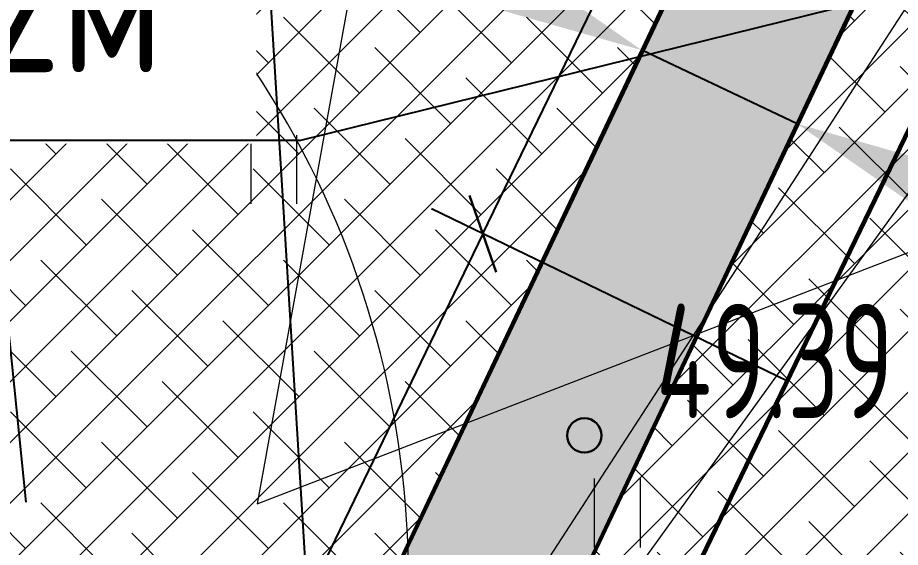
# Model space of a CAD drawing. Extents: x 1098675 to 1099684, y 381052 to 381453.
# Drawn here: x 1099239.76 to 1099247.47, y 381297 to 381301.63 of the extents above; entities that cross this region are included whole.
import ezdxf

# ---------------------------------------------------------------- set-up
doc = ezdxf.new("R2010")
doc.units = 0
doc.header["$MEASUREMENT"] = 0
doc.header["$PDMODE"] = 34
doc.header["$PDSIZE"] = -1
doc.layers.get('0').update_dxf_attribs({"linetype": 'CONTINUOUS', "lineweight": 0})
doc.layers.get('Defpoints').update_dxf_attribs({"color": 252, "linetype": 'CONTINUOUS'})
for name, color, linetype, lineweight in [('ГП', 7, 'CONTINUOUS', 20), ('ГП-ВП вар.1', 7, 'CONTINUOUS', 0), ('ГП-площади', 252, 'CONTINUOUS', 0), ('ГП_БЛАГОУСТРОЙСТВО_озеленение', 73, 'CONTINUOUS', 5), ('ГП_ТЕКСТ_размеры', 7, 'CONTINUOUS', 5), ('линии построений', 252, 'CONTINUOUS', 0), ('Разбивочный Благоустройство', 7, 'CONTINUOUS', 20), ('Съемка', 253, 'CONTINUOUS', 20)]:
    doc.layers.add(name, color=color, linetype=linetype, lineweight=lineweight)
doc.layers.add('невидимые', color=7, linetype='CONTINUOUS')
doc.styles.add('GOST 2.304', font='GOST2304A.ttf', dxfattribs={"height": 1.25})
doc.styles.add('TOPO_D431', font='GOST2304A.ttf')
doc.styles.add('ГОСТ', font='GOST2304A.ttf', dxfattribs={"height": 2.5})
doc.styles.add('ГОСТ 2.304', font='GOST2304A.ttf')
doc.dimstyles.new('ISO-25', dxfattribs={"dimtxt": 1.5, "dimasz": 1.5, "dimexe": 1.25, "dimexo": 0, "dimtad": 1, "dimtxsty": 'TOPO_D431', "dimcen": 2.5, "dimazin": 0, "dimtfac": 1, "dimtmove": 0, "dimatfit": 3, "dimfxl": 1, "dimarcsym": 0})
pattern_1 = [(45, (0, 0), (-0.2651650429449554, 0.2651650429449554), []), (135, (0, 0), (-0.795495128834866, 0.2651650429449554), [0.9375, -0.5625])]

# ---------------------------------------------------------------- blocks, each defined once
blk = doc.blocks.new('*D126')
at = {"layer": 'Defpoints', "color": 0, "linetype": 'Continuous', "lineweight": 60, "transparency": 16777216}
for p in [(1099245.21184309, 381301.3425374371), (1099242.866776671, 381296.3935142199), (1099244.222299466, 381295.7512074762)]:
    blk.add_point(p, dxfattribs=at)
at = {"layer": 'Разбивочный Благоустройство', "color": 0, "linetype": 'Continuous', "lineweight": -2, "transparency": 16777216}
for p, q in [((1099243.856320295, 381301.9848441806), (1099239.305567418, 381304.1411924708)), ((1099242.866776671, 381296.3935142199), (1099245.747098709, 381302.4721397661)), ((1099244.222299466, 381295.7512074762), (1099247.102621504, 381301.8298330226)), ((1099246.567365885, 381300.7002306936), (1099245.21184309, 381301.3425374371)), ((1099247.922888679, 381300.05792395), (1099249.278411474, 381299.4156172065))]:
    blk.add_line(p, q, dxfattribs=at)
at = {"layer": 'Разбивочный Благоустройство', "color": 0, "linetype": 'Continuous', "lineweight": 60, "transparency": 16777216}
for points in [[(1099243.963371419, 381302.2107646464), (1099243.749269171, 381301.7589237148), (1099245.21184309, 381301.3425374371)], [(1099248.029939803, 381300.2838444158), (1099247.815837556, 381299.8320034842), (1099246.567365885, 381300.7002306936)]]:
    blk.add_solid(points, dxfattribs=at)
at = {"layer": 'Разбивочный Благоустройство', "color": 0, "linetype": 'Continuous', "transparency": 16777216, "insert": (1099241.282240426, 381304.851283344), "char_height": 1.5, "attachment_point": 5, "rotation": 334.64633321388425, "style": 'TOPO_D431'}
blk.add_mtext('1,5', dxfattribs=at)
blk = doc.blocks.new('*D132')
at = {"layer": 'Defpoints', "color": 0, "linetype": 'Continuous', "lineweight": 60, "transparency": 16777216}
for p in [(1099238.617684573, 381309.3320851515), (1099239.834668233, 381297.3939550311)]:
    blk.add_point(p, dxfattribs=at)
at = {"layer": 'ГП_ТЕКСТ_размеры', "color": 0, "linetype": 'Continuous', "lineweight": -2, "transparency": 16777216}
for p, q in [((1099237.946578397, 381315.9153722685), (1099238.465561615, 381310.8243514166)), ((1099239.834668233, 381297.3939550311), (1099238.617684573, 381309.3320851515))]:
    blk.add_line(p, q, dxfattribs=at)
at = {"layer": 'ГП_ТЕКСТ_размеры', "color": 0, "linetype": 'Continuous', "lineweight": 60, "transparency": 16777216}
blk.add_solid([(1099238.71427266, 381310.8497052428), (1099238.216850571, 381310.7989975903), (1099238.617684573, 381309.3320851515)], dxfattribs=at)
at = {"layer": 'ГП_ТЕКСТ_размеры', "color": 0, "linetype": 'Continuous', "transparency": 16777216, "insert": (1099239.498452604, 381314.2554953878), "char_height": 1.5, "attachment_point": 5, "rotation": 275.82067585537834, "style": 'TOPO_D431'}
blk.add_mtext('R12', dxfattribs=at)
blk = doc.blocks.new('*D142')
at = {"layer": 'Defpoints', "color": 0, "linetype": 'Continuous', "lineweight": 60, "transparency": 16777216}
for p in [(1099245.410746768, 381308.0204116647), (1099272.819628797, 381295.0038694012), (1099271.293697973, 381291.7907228453)]:
    blk.add_point(p, dxfattribs=at)
at = {"layer": 'ГП_ТЕКСТ_размеры', "color": 0, "linetype": 'Continuous', "lineweight": -2, "transparency": 16777216}
for p, q in [((1099245.410746768, 381308.0204116647), (1099243.348584898, 381303.6781254961)), ((1099245.239783479, 381304.1637878532), (1099269.938730437, 381292.4342001009)), ((1099272.819628797, 381295.0038694012), (1099270.757466926, 381290.6615832326))]:
    blk.add_line(p, q, dxfattribs=at)
at = {"layer": 'ГП_ТЕКСТ_размеры', "color": 0, "linetype": 'Continuous', "lineweight": 60, "transparency": 16777216}
for points in [[(1099245.347029689, 381304.3896157758), (1099245.13253727, 381303.9379599307), (1099243.884815944, 381304.8072651088)], [(1099270.045976646, 381292.6600280235), (1099269.831484228, 381292.2083721785), (1099271.293697973, 381291.7907228453)]]:
    blk.add_solid(points, dxfattribs=at)
at = {"layer": 'ГП_ТЕКСТ_размеры', "color": 0, "linetype": 'Continuous', "transparency": 16777216, "insert": (1099258.227636378, 381299.6432270185), "char_height": 1.5, "attachment_point": 5, "rotation": 334.5968474065927, "style": 'TOPO_D431'}
blk.add_mtext('30,34', dxfattribs=at)
blk = doc.blocks.new('Съемка')
at = {"layer": 'Съемка', "linetype": 'Continuous', "lineweight": -2}
h = blk.add_hatch(color=8, dxfattribs=at)
h.dxf.hatch_style = 1
edge = h.paths.add_edge_path()
edge.add_arc((1099244.71015582, 381297.97730443), 0.15, 0, 360)
h = blk.add_hatch(color=8, dxfattribs=at)
h.dxf.hatch_style = 1
edge = h.paths.add_edge_path()
edge.add_arc((1099244.71015582, 381297.97730443), 0.15, 0, 360)
at = {"layer": 'Съемка', "color": 8, "linetype": 'Continuous', "lineweight": 20}
for points in [[(1099241.8, 381299.9999999999), (1099241.8, 381300.5999999999)], [(1099242.2, 381299.9999999999), (1099242.2, 381300.5999999999)], [(1099244.8, 381296.9999999999), (1099244.8, 381297.5999999999)], [(1099245.2, 381296.9999999999), (1099245.2, 381297.5999999999)]]:
    blk.add_lwpolyline(points, dxfattribs=at)
at = {"layer": 'Съемка', "color": 8, "linetype": 'Continuous', "lineweight": -2}
blk.add_circle((1099244.71015582, 381297.97730443), 0.15, dxfattribs=at)
blk.add_circle((1099244.71015582, 381297.97730443), 0.15, dxfattribs=at)
at = {"layer": 'Съемка', "color": 8, "lineweight": 30, "style": 'ГОСТ', "width": 0.8}
blk.add_text('49.39', height=1, dxfattribs=at).set_placement((1099245.33515582, 381298.12730443))
blk = doc.blocks.new('_Oblique')
at = {"color": 0, "linetype": 'ByBlock', "lineweight": -2}
blk.add_line((-0.5, -0.5), (0.5, 0.5), dxfattribs=at)
blk = doc.blocks.new('*D329')
at = {"color": 0, "linetype": 'Continuous', "lineweight": -2, "transparency": 16777216}
for p, q in [((1099246.483707044, 381298.452392895), (1099243.374222753, 381299.9562287507)), ((1099243.824345125, 381299.7385366515), (1099241.901431645, 381295.7625247514)), ((1099244.560793563, 381294.4763809948), (1099241.451309273, 381295.9802168506)), ((1099241.901431645, 381295.7625247514), (1099239.526887958, 381290.852676205))]:
    blk.add_line(p, q, dxfattribs=at)
at = {"layer": 'Defpoints', "color": 0, "linetype": 'Continuous', "lineweight": 60, "transparency": 16777216}
for p in [(1099243.824345125, 381299.7385366515), (1099246.483707044, 381298.452392895), (1099244.560793563, 381294.4763809948)]:
    blk.add_point(p, dxfattribs=at)
at = {"color": 0, "linetype": 'Continuous', "lineweight": -2, "transparency": 16777216, "xscale": 0.5, "yscale": 0.5, "zscale": 0.5}
for p, rotation in [((1099243.824345125, 381299.7385366515), 64.19025645686314), ((1099241.901431645, 381295.7625247514), 244.1902564568631)]:
    blk.add_blockref('_Oblique', p, dxfattribs=dict(at, rotation=rotation))
at = {"color": 0, "linetype": 'Continuous', "lineweight": 20, "transparency": 16777216, "insert": (1099239.328785407, 381292.6692854939), "char_height": 1.25, "attachment_point": 5, "rotation": 64.19025645686314, "style": 'GOST 2.304'}
blk.add_mtext('4,42', dxfattribs=at)
blk = doc.blocks.new('*D330')
at = {"color": 0, "linetype": 'Continuous', "lineweight": -2, "transparency": 16777216}
for p, q in [((1099249.211212866, 381304.0920619289), (1099246.101728576, 381305.5958977848)), ((1099243.824345125, 381299.7385366515), (1099246.551850948, 381305.3782056855)), ((1099246.483707044, 381298.4523928949), (1099243.374222753, 381299.9562287508))]:
    blk.add_line(p, q, dxfattribs=at)
at = {"layer": 'Defpoints', "color": 0, "linetype": 'Continuous', "lineweight": 60, "transparency": 16777216}
for p in [(1099246.551850948, 381305.3782056855), (1099249.211212866, 381304.0920619289), (1099246.483707044, 381298.4523928949)]:
    blk.add_point(p, dxfattribs=at)
at = {"color": 0, "linetype": 'Continuous', "lineweight": -2, "transparency": 16777216, "xscale": 0.5, "yscale": 0.5, "zscale": 0.5}
for p, rotation in [((1099246.551850948, 381305.3782056855), 64.19025645716131), ((1099243.824345125, 381299.7385366515), 244.1902564571613)]:
    blk.add_blockref('_Oblique', p, dxfattribs=dict(at, rotation=rotation))
at = {"color": 0, "linetype": 'Continuous', "lineweight": 20, "transparency": 16777216, "insert": (1099244.315523431, 381302.9803732936), "char_height": 1.25, "attachment_point": 5, "rotation": 64.19025645716131, "style": 'GOST 2.304'}
blk.add_mtext('6,26', dxfattribs=at)

msp = doc.modelspace()

# ---------------------------------------------------------------- block references
at = {"layer": 'Съемка', "color": 6, "lineweight": 30}
msp.add_blockref('Съемка', (0, 0), dxfattribs=at)

# ---------------------------------------------------------------- next in the draw order: hatches: boundary and pattern name
at = {"layer": 'ГП_БЛАГОУСТРОЙСТВО_озеленение', "linetype": 'Continuous'}
h = msp.add_hatch(dxfattribs=at)
h.set_pattern_fill('ANSI38', color=8, scale=3)
h.set_pattern_definition(pattern_1)
h.paths.add_polyline_path([(1099270.819381284, 381410.4384929241), (1099271.620961955, 381412.1068834338), (1099254.878972049, 381419.8503996134), (1099200.970023135, 381307.979028096), (1099219.18318835, 381299.2024074127), (1099220.034178014, 381300.9304293765, 0.4155044737344898), (1099219.337178139, 381302.9389152649), (1099204.201873291, 381310.2346352956), (1099255.936372702, 381417.5588049773)])
at = {"layer": 'ГП_БЛАГОУСТРОЙСТВО_озеленение', "linetype": 'Continuous', "lineweight": 5, "ltscale": 1.5, "true_color": 0xcd6928}
h = msp.add_hatch(dxfattribs=at)
h.set_pattern_fill('HONEY', color=32, scale=2.5)
h.set_pattern_definition([(0, (-1.066716550616547, 1.846784065943211), (0.46875, 0.270632938682637), [0.3125, -0.625]), (120, (-1.066716550616547, 1.846784065943211), (-0.4687499999999999, 0.2706329386826372), [0.3124999999999998, -0.6249999999999996]), (59.99999999999999, (-1.066716550616547, 1.846784065943211), (1.040834085586084e-16, 0.5412658773652742), [-0.625, 0.3125])])
edge = h.paths.add_edge_path()
edge.add_line((1099219.337178139, 381302.9389152652), (1099204.201873291, 381310.2346352956))
edge.add_line((1099204.201873291, 381310.2346352956), (1099226.566049281, 381356.6301411368))
edge.add_line((1099226.566049281, 381356.6301411368), (1099228.843462527, 381361.3547390656))
edge.add_line((1099228.843462527, 381361.3547390656), (1099255.936372702, 381417.5588049773))
edge.add_line((1099255.936372702, 381417.5588049773), (1099270.82078395, 381410.4378218622))
edge.add_line((1099270.82078395, 381410.4378218622), (1099268.910049975, 381406.4451558907))
edge.add_line((1099268.910049975, 381406.4451558907), (1099276.604217217, 381402.7247753169))
edge.add_arc((1099273.557018748, 381396.4228247062), 7.000000000483145, -25.788126602733882, 64.19471987495632, ccw=False)
edge.add_line((1099279.859881363, 381393.377513084), (1099275.943631759, 381385.2720755161))
edge.add_line((1099275.943631759, 381385.2720755161), (1099275.043222814, 381385.7071200332))
edge.add_line((1099275.043222814, 381385.7071200332), (1099278.959472418, 381393.8125576036))
edge.add_arc((1099273.557018749, 381396.4228247065), 5.999999999614086, 334.2118733911854, 424.1947198835474)
edge.add_line((1099276.16890315, 381401.8244966582), (1099267.579725693, 381405.9774537683))
edge.add_line((1099267.579725693, 381405.9774537683), (1099269.48699048, 381409.9664687003))
edge.add_line((1099269.48699048, 381409.9664687003), (1099260.014095969, 381414.4957368092))
edge.add_line((1099260.014095969, 381414.4957368092), (1099257.211060181, 381408.6367793118))
edge.add_line((1099257.211060181, 381408.6367793118), (1099254.033599113, 381410.156936625))
edge.add_line((1099254.033599113, 381410.156936625), (1099238.09481065, 381377.0702168272))
edge.add_line((1099238.09481065, 381377.0702168272), (1099222.124846969, 381343.9335142419))
edge.add_line((1099222.124846969, 381343.9335142419), (1099213.440228987, 381325.9354635852))
edge.add_line((1099213.440228987, 381325.9354635852), (1099206.204412848, 381310.9345176591))
edge.add_line((1099206.204412848, 381310.9345176591), (1099222.660708087, 381303.0020363503))
edge.add_line((1099222.660708087, 381303.0020363506), (1099220.519437719, 381298.5584911186))
edge.add_line((1099220.519437719, 381298.5584911186), (1099219.18532382, 381299.2013783652))
edge.add_line((1099219.18532382, 381299.2013783652), (1099219.275118743, 381299.3733013271))
edge.add_line((1099219.275118743, 381299.3733013271), (1099220.034178014, 381300.9304293765))
edge.add_arc((1099218.685849541, 381301.587704305), 1.500000000940022, 334.0119750658649, 424.2643878309738)
at = {"layer": 'ГП_БЛАГОУСТРОЙСТВО_озеленение', "linetype": 'Continuous'}
h = msp.add_hatch(dxfattribs=at)
h.set_pattern_fill('ANSI38', color=8, scale=3)
h.set_pattern_definition(pattern_1)
h.paths.add_polyline_path([(1099319.782868678, 381299.515236297), (1099295.532524626, 381310.9179024285, 0.1506937580058445), (1099295.525519556, 381309.2175716563), (1099317.674240921, 381298.8038351739), (1099300.244258481, 381261.8604495371), (1099240.211002126, 381290.7887732301), (1099239.54518228, 381289.4049827254), (1099300.973916809, 381259.8481456187), (1099301.258616903, 381260.2219190636)])
at = {"layer": 'ГП_БЛАГОУСТРОЙСТВО_озеленение', "linetype": 'Continuous', "lineweight": 5, "ltscale": 1.5, "true_color": 0xcd6928}
h = msp.add_hatch(dxfattribs=at)
h.set_pattern_fill('HONEY', color=32, scale=2.5)
h.set_pattern_definition([(0, (255.1238677971996, -66.35520277352771), (0.46875, 0.270632938682637), [0.3125, -0.625]), (120, (255.1238677971996, -66.35520277352771), (-0.4687499999999999, 0.2706329386826372), [0.3124999999999999, -0.6249999999999998]), (59.99999999999999, (255.1238677971996, -66.35520277352771), (1.040834085586084e-16, 0.5412658773652742), [-0.625, 0.3125])])
h.paths.add_polyline_path([(1099243.104387046, 381307.3718768514), (1099247.202809564, 381305.5099190106), (1099240.211002126, 381290.7887732303), (1099300.244350181, 381261.8606430607), (1099317.674332621, 381298.8040286975), (1099295.525611256, 381309.2177651799, 0.2266487472224181), (1099296.99396777, 381307.4223660682), (1099316.34267219, 381298.325122675), (1099299.770164513, 381263.1991812587), (1099241.990543039, 381291.0413134284), (1099249.186365321, 381306.2273615719), (1099245.397076973, 381308.0269034829, 0.4127029557094982), (1099229.275460227, 381303.0474008566), (1099237.550649824, 381299.0514632213), (1099234.156775719, 381291.9978874056), (1099235.508449854, 381291.3475205614), (1099239.552602392, 381299.7525867636), (1099231.415968342, 381303.6689437795, -0.3222408170105187)])
at = {"layer": 'ГП_БЛАГОУСТРОЙСТВО_озеленение', "linetype": 'Continuous'}
h = msp.add_hatch(dxfattribs=at)
h.set_pattern_fill('ANSI38', color=256, scale=3)
h.set_pattern_definition(pattern_1)
edge = h.paths.add_edge_path()
edge.add_line((1099235.508449854, 381291.3475205612), (1099238.616337109, 381289.852140296))
edge.add_line((1099238.616337109, 381289.852140296), (1099239.580292899, 381289.3883266675))
edge.add_line((1099239.580292899, 381289.3883266675), (1099240.211002126, 381290.7887732303))
edge.add_line((1099240.211002126, 381290.7887732303), (1099247.189523202, 381305.5162293676))
edge.add_line((1099247.189523202, 381305.5162293676), (1099244.929404316, 381306.5896727171))
edge.add_arc((1099239.846888848, 381297.3158700712), 10.57522477314186, 61.27501792435675, 116.6920056898223)
edge.add_line((1099235.096557685, 381306.7641362003), (1099234.978203194, 381306.7033445995))
edge.add_arc((1099239.83466818, 381297.3939542957), 10.49999999956255, 117.549869111728, 137.6664344778335)
edge.add_line((1099232.072682853, 381304.4651340955), (1099231.415968342, 381303.6689437795))
edge.add_line((1099231.415968342, 381303.6689437795), (1099239.552602392, 381299.7525867636))
edge.add_line((1099239.552602392, 381299.7525867636), (1099235.508449854, 381291.3475205612))
h = msp.add_hatch(dxfattribs=at)
h.set_pattern_fill('ANSI38', color=8, scale=3)
h.set_pattern_definition([(45, (131.3367671181913, -55.84880905773025), (-0.2651650429449554, 0.2651650429449554), []), (135, (131.3367671181913, -55.84880905773025), (-0.795495128834866, 0.2651650429449554), [0.9375, -0.5625])])
h.paths.add_polyline_path([(1099249.186365321, 381306.2273615719), (1099241.977432372, 381291.0475397151), (1099273.252495701, 381275.9770974966), (1099277.384425601, 381284.5823231456, 0.4090054284833332), (1099273.037222147, 381294.9177817156), (1099270.562328775, 381296.0758664678), (1099270.454987176, 381295.8498376839), (1099276.640179409, 381289.4872404886, -0.4785756666124238), (1099276.297882774, 381287.0805626495), (1099270.254352163, 381281.5750777121, -0.4005543770069366), (1099268.183865262, 381281.6229653896), (1099262.065558462, 381287.7375388504, -0.4226030577077595), (1099262.086885281, 381289.8804002312), (1099268.601703505, 381296.0869035152, -0.3341881754722477), (1099270.396390451, 381295.9069151722), (1099270.52837582, 381296.0919908055)])

# ---------------------------------------------------------------- next in the draw order: linework, layer by layer
at = {"linetype": 'Continuous', "lineweight": 60}
msp.add_lwpolyline([(1099244.560793563, 381294.4763809947), (1099271.217443025, 381349.5943863372)], dxfattribs=at)
at = {"layer": 'ГП', "color": 35, "linetype": 'Continuous', "true_color": 0xb07030}
for points in [[(1099241.990543039, 381291.0413134283), (1099249.186365321, 381306.2273615719)], [(1099240.211002126, 381290.7887732301), (1099247.189523202, 381305.5162293676)]]:
    msp.add_lwpolyline(points, dxfattribs=at)
at = {"layer": 'ГП-ВП вар.1', "color": 5, "linetype": 'Continuous', "lineweight": 20}
msp.add_lwpolyline([(1099245.397076973, 381308.0269034827), (1099243.632362539, 381307.1831073515), (1099241.850969586, 381297.3813747128), (1099256.025197211, 381302.8547669349)], dxfattribs=at)
at = {"layer": 'ГП-ВП вар.1', "color": 0, "linetype": 'ByBlock', "lineweight": 18}
for points in [[(1099236.900064968, 381285.3490410015), (1099250.175067088, 381305.8087364064)], [(1099236.900064968, 381285.3490410015), (1099251.254636306, 381305.2451348379)]]:
    msp.add_lwpolyline(points, dxfattribs=at)
at = {"layer": 'ГП-площади', "color": 1, "linetype": 'Continuous', "lineweight": 40}
for points in [[(1099239.552602392, 381299.7525867636), (1099231.415968342, 381303.6689437795, -0.3580528552354257), (1099244.353205601, 381306.8720128919), (1099247.189523202, 381305.5162293676), (1099240.212027516, 381290.7877582476), (1099300.244349859, 381261.8606432159), (1099317.674240921, 381298.8038351739), (1099295.525519556, 381309.2175716563, 0.2378391383017797), (1099297.125051357, 381307.3567772252), (1099316.34267219, 381298.325122675), (1099299.770164513, 381263.1991812587), (1099241.990543039, 381291.0413134284), (1099249.199475989, 381306.2211352852), (1099245.139579496, 381308.1576858088, 0.4052440916131856), (1099229.275460227, 381303.0474008566), (1099237.550649824, 381299.0514632213), (1099234.156775719, 381291.9978874059), (1099235.508449854, 381291.3475205612), (1099239.553744991, 381299.7520368032)], [(1099231.415968342, 381303.6689437795), (1099239.552602392, 381299.7525867636), (1099235.508449855, 381291.347520561), (1099239.564959643, 381289.4253665389), (1099247.20403956, 381305.5093348239), (1099243.277281894, 381307.2933288449, 0.3287585603710747), (1099231.415968342, 381303.6689437793)], [(1099249.186365321, 381306.227361572), (1099241.990543039, 381291.0413134284), (1099273.265606369, 381275.9708712098), (1099277.051531876, 381283.8276453044, 0.4270080158667677), (1099273.361751014, 381294.7734352192), (1099249.186365321, 381306.227361572)]]:
    msp.add_lwpolyline(points, format="xyb", close=True, dxfattribs=at)
at = {"layer": 'ГП_БЛАГОУСТРОЙСТВО_озеленение', "color": 32, "linetype": 'Continuous', "lineweight": 5, "ltscale": 1.5, "true_color": 0xcd6928}
msp.add_lwpolyline([(1099295.525611256, 381309.2177651799), (1099317.674332621, 381298.8040286975), (1099300.244350181, 381261.8606430607), (1099240.211002126, 381290.7887732303), (1099247.202809564, 381305.5099190106), (1099243.104387046, 381307.3718768514, 0.3222408170105183), (1099231.415968342, 381303.6689437795), (1099239.552602392, 381299.7525867636), (1099235.508449854, 381291.3475205614), (1099234.156775719, 381291.9978874056), (1099237.550649824, 381299.0514632213), (1099229.275460227, 381303.0474008566, -0.4127029557094988), (1099245.397076973, 381308.0269034829), (1099249.186365321, 381306.2273615719), (1099241.990543039, 381291.0413134284), (1099299.770164513, 381263.1991812587), (1099316.34267219, 381298.325122675), (1099296.99396777, 381307.4223660682, -0.2266487472224181), (1099295.525611256, 381309.2177651799)], format="xyb", close=True, dxfattribs=at)
at = {"layer": 'ГП_ТЕКСТ_размеры', "linetype": 'Continuous', "lineweight": 25, "ltscale": 0.5}
msp.add_line((1099241.217851647, 381313.8862590481), (1099242.640506714, 381290.9056738413), dxfattribs=at)
at = {"layer": 'линии построений', "color": 2, "linetype": 'Continuous'}
msp.add_circle((1099235.174087908, 381296.7267907749), 20, dxfattribs=at)
at = {"layer": 'линии построений', "color": 4, "linetype": 'Continuous'}
msp.add_arc((1099235.174087908, 381296.7267907749), 8, 329.867200162866, 155.5978598553488, dxfattribs=at)
at = {"layer": 'невидимые', "lineweight": 25, "ltscale": 100}
msp.add_lwpolyline([(1099242.221935076, 381300.5540538549), (1099248.216635791, 381302.0355729981)], dxfattribs=at)

# ---------------------------------------------------------------- next in the draw order: dimensions: what is measured, and where the dimension line sits
at = {"linetype": 'Continuous', "lineweight": 20}
dim = msp.add_aligned_dim(p1=(1099246.483707044, 381298.4523928948), p2=(1099249.211212866, 381304.0920619289), distance=2.9540432585901275, dimstyle='ISO-25', override={"dimasz": 0.5, "dimexe": 0.5, "dimgap": 0.25, "dimtxsty": 'GOST 2.304', "dimblk1": 'Oblique', "dimblk2": 'Oblique', "dimsah": 1}, dxfattribs=at)
dim.commit()
dim.dimension.update_dxf_attribs({"geometry": '*D330', "text_midpoint": (1099244.315523431, 381302.9803732936)})
dim = msp.add_linear_dim(base=(1099243.824345125, 381299.7385366515), p1=(1099244.560793563, 381294.4763809947), p2=(1099246.483707044, 381298.452392895), angle=64.19025644870563, dimstyle='ISO-25', override={"dimasz": 0.5, "dimexe": 0.5, "dimgap": 0.25, "dimtxsty": 'GOST 2.304', "dimblk1": 'Oblique', "dimblk2": 'Oblique', "dimsah": 1}, dxfattribs=at)
dim.commit()
dim.dimension.update_dxf_attribs({"geometry": '*D329', "text_midpoint": (1099240.201360013, 381292.2472833687), "dimtype": 161})
at = {"layer": 'ГП_ТЕКСТ_размеры', "color": 7, "linetype": 'Continuous'}
dim = msp.add_radius_dim(center=(1099239.834668233, 381297.3939550311), mpoint=(1099238.617684573, 381309.3320851515), dimstyle='ISO-25', dxfattribs=at)
dim.commit()
dim.dimension.update_dxf_attribs({"geometry": '*D132', "text_midpoint": (1099239.498452604, 381314.2554953878)})
dim = msp.add_aligned_dim(p1=(1099245.410746768, 381308.0204116647), p2=(1099272.819628797, 381295.0038694012), distance=-3.557074032003716, dimstyle='ISO-25', dxfattribs=at)
dim.commit()
dim.dimension.update_dxf_attribs({"geometry": '*D142', "text_midpoint": (1099258.227636378, 381299.6432270185)})
at = {"layer": 'Разбивочный Благоустройство', "color": 7, "linetype": 'Continuous'}
dim = msp.add_linear_dim(base=(1099245.21184309, 381301.3425374371), p1=(1099244.222299466, 381295.7512074763), p2=(1099242.866776671, 381296.3935142198), angle=154.64633321589346, dimstyle='ISO-25', dxfattribs=at)
dim.commit()
dim.dimension.update_dxf_attribs({"geometry": '*D126', "text_midpoint": (1099240.645022245, 381303.5064994419), "dimtype": 161})

# ---------------------------------------------------------------- next in the draw order: texts
at = {"layer": 'невидимые', "color": 3, "lineweight": 25, "ltscale": 100, "insert": (1099236.862803524, 381302.4008796408), "char_height": 1.249999999999998, "width": 4.356524477024765, "attachment_point": 1, "style": 'ГОСТ 2.304', "bg_fill": 3, "box_fill_scale": 1.5, "bg_fill_color": 256, "bg_fill_transparency": 0}
msp.add_mtext('Т1-22м', dxfattribs=at)

# ---------------------------------------------------------------- next in the draw order: linework, layer by layer
at = {"layer": 'невидимые', "lineweight": 25, "ltscale": 100}
msp.add_lwpolyline([(1099242.221935076, 381300.5540538549), (1099236.143639066, 381300.554053853)], dxfattribs=at)

doc.saveas('drawing.dxf')
